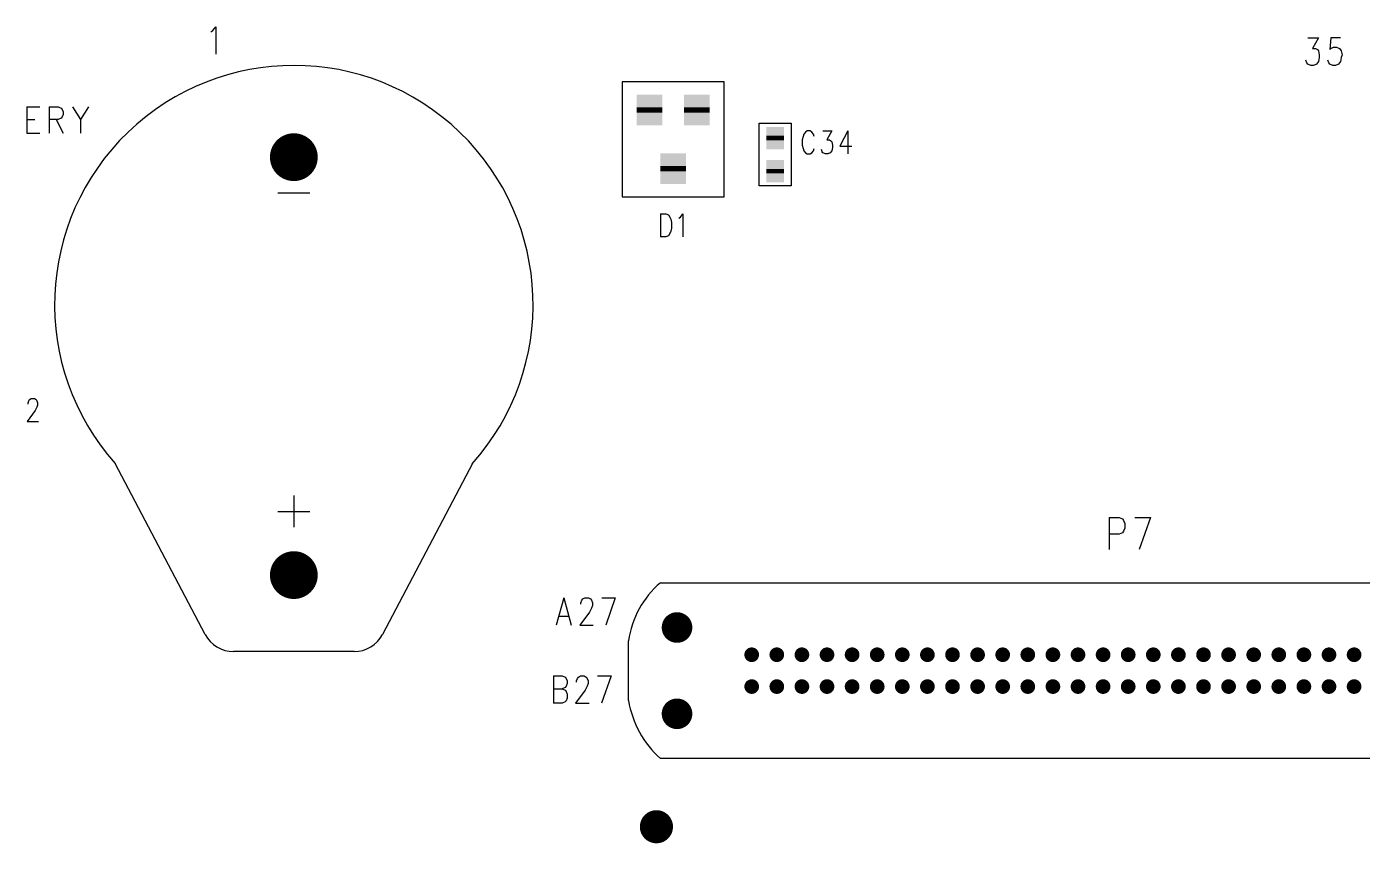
# Model space of a CAD drawing. Extents: x 12040 to 27945, y 10799 to 21199.
# Drawn here: x 17126 to 19221, y 18600 to 19881 of the extents above; entities that cross this region are included whole.
import ezdxf

# ---------------------------------------------------------------- set-up
doc = ezdxf.new("R2010")
doc.units = 0
doc.header["$MEASUREMENT"] = 0
doc.layers.add('ASSYDWGBOT_PHO', color=7, linetype='Continuous')

msp = doc.modelspace()

# ---------------------------------------------------------------- linework, layer by layer
at = {"layer": 'ASSYDWGBOT_PHO'}
for points in [[(17417.999, 19875.25), (17422.501, 19881.439)], [(17422.501, 19881.439), (17422.501, 19838.131)], [(17415.001, 19873.19), (17417.999, 19875.25)], [(19135.5, 19863.939), (19152, 19863.939)], [(19152, 19863.939), (19143, 19847.441)], [(19171.499, 19863.939), (19170, 19845.381)], [(19186.501, 19863.939), (19171.499, 19863.939)], [(19143, 19847.441), (19147.499, 19847.441)], [(19147.499, 19847.441), (19150.499, 19845.381)], [(19150.499, 19845.381), (19152, 19843.309)], [(19152, 19843.309), (19153.5, 19837.13)], [(19170, 19845.381), (19171.499, 19847.441)], [(19171.499, 19847.441), (19176.001, 19849.501)], [(19176.001, 19849.501), (19180.5, 19849.501)], [(19180.5, 19849.501), (19184.999, 19847.441)], [(19184.999, 19847.441), (19188, 19843.309)], [(19188, 19843.309), (19189.501, 19837.13)], [(19134.001, 19824.751), (19132.5, 19828.88)], [(19135.5, 19822.689), (19134.001, 19824.751)], [(19139.999, 19820.629), (19135.5, 19822.689)], [(19144.501, 19820.629), (19139.999, 19820.629)], [(19149, 19822.689), (19144.501, 19820.629)], [(19152, 19826.811), (19149, 19822.689)], [(19153.5, 19833), (19152, 19826.811)], [(19153.5, 19837.13), (19153.5, 19833)], [(19168.501, 19824.751), (19167, 19828.88)], [(19170, 19822.689), (19168.501, 19824.751)], [(19174.5, 19820.629), (19170, 19822.689)], [(19179.001, 19820.629), (19174.5, 19820.629)], [(19183.5, 19822.689), (19179.001, 19820.629)], [(19186.501, 19826.811), (19183.5, 19822.689)], [(19188, 19833), (19186.501, 19826.811)], [(19189.501, 19837.13), (19188, 19833)], [(18219.999, 19794.63), (18059.999, 19794.63)], [(18059.999, 19794.63), (18059.999, 19614.63)], [(18219.999, 19614.63), (18219.999, 19794.63)], [(17125.999, 19755.47), (17125.999, 19714.13)], [(17125.999, 19755.47), (17146.681, 19755.47)], [(17160.999, 19755.47), (17160.999, 19714.13)], [(17160.999, 19755.47), (17175.32, 19755.47)], [(17175.32, 19755.47), (17180.09, 19753.5)], [(17197.59, 19755.47), (17210.32, 19735.781)], [(17223.049, 19755.47), (17210.32, 19735.781)], [(17125.999, 19735.781), (17138.729, 19735.781)], [(17175.32, 19735.781), (17160.999, 19735.781)], [(17172.14, 19735.781), (17183.27, 19714.13)], [(17180.09, 19737.749), (17175.32, 19735.781)], [(17180.09, 19753.5), (17181.681, 19751.53)], [(17181.681, 19739.719), (17180.09, 19737.749)], [(17181.681, 19751.53), (17183.27, 19747.589)], [(17183.27, 19743.66), (17181.681, 19739.719)], [(17183.27, 19747.589), (17183.27, 19743.66)], [(17210.32, 19735.781), (17210.32, 19714.13)], [(17125.999, 19714.13), (17146.681, 19714.13)], [(18275, 19631.42), (18275, 19729.839)], [(18275, 19729.839), (18325.001, 19729.839)], [(18325.001, 19729.839), (18325.001, 19631.42)], [(18347.5, 19716.021), (18344.999, 19712.58)], [(18350, 19717.73), (18347.5, 19716.021)], [(18355, 19717.73), (18350, 19717.73)], [(18357.5, 19716.021), (18355, 19717.73)], [(18360.001, 19712.58), (18357.5, 19716.021)], [(18375, 19717.73), (18388.75, 19717.73)], [(18388.75, 19717.73), (18381.25, 19703.979)], [(18413.75, 19717.73), (18401.251, 19693.67)], [(18413.75, 19717.73), (18413.75, 19681.641)], [(18343.75, 19709.141), (18342.501, 19703.979)], [(18342.501, 19703.979), (18342.501, 19695.391)], [(18342.501, 19695.391), (18343.75, 19690.229)], [(18344.999, 19712.58), (18343.75, 19709.141)], [(18361.25, 19709.141), (18360.001, 19712.58)], [(18381.25, 19703.979), (18385, 19703.979)], [(18385, 19703.979), (18387.501, 19702.271)], [(18387.501, 19702.271), (18388.75, 19700.55)], [(18388.75, 19700.55), (18389.999, 19695.391)], [(18389.999, 19695.391), (18389.999, 19691.95)], [(18401.251, 19693.67), (18420, 19693.67)], [(18343.75, 19690.229), (18344.999, 19686.8)], [(18344.999, 19686.8), (18347.5, 19683.359)], [(18347.5, 19683.359), (18350, 19681.641)], [(18350, 19681.641), (18355, 19681.641)], [(18355, 19681.641), (18357.5, 19683.359)], [(18357.5, 19683.359), (18360.001, 19686.8)], [(18360.001, 19686.8), (18361.25, 19690.229)], [(18373.751, 19685.08), (18372.499, 19688.52)], [(18375, 19683.359), (18373.751, 19685.08)], [(18378.75, 19681.641), (18375, 19683.359)], [(18382.5, 19681.641), (18378.75, 19681.641)], [(18386.25, 19683.359), (18382.5, 19681.641)], [(18388.75, 19686.8), (18386.25, 19683.359)], [(18389.999, 19691.95), (18388.75, 19686.8)], [(18325.001, 19631.42), (18275, 19631.42)], [(17520, 19620.63), (17570, 19620.63)], [(18059.999, 19614.63), (18219.999, 19614.63)], [(18120.001, 19587.73), (18120.001, 19551.64)], [(18120.001, 19587.73), (18128.75, 19587.73)], [(18128.75, 19587.73), (18132.5, 19586.02)], [(18151.251, 19582.581), (18155.001, 19587.73)], [(18155.001, 19587.73), (18155.001, 19551.64)], [(18132.5, 19586.02), (18135, 19582.581)], [(18135, 19582.581), (18136.25, 19579.14)], [(18136.25, 19579.14), (18137.501, 19573.98)], [(18137.501, 19573.98), (18137.501, 19565.39)], [(18148.75, 19580.86), (18151.251, 19582.581)], [(18128.75, 19551.64), (18120.001, 19551.64)], [(18132.5, 19553.36), (18128.75, 19551.64)], [(18135, 19556.801), (18132.5, 19553.36)], [(18136.25, 19560.23), (18135, 19556.801)], [(18137.501, 19565.39), (18136.25, 19560.23)], [(17128.13, 19290.859), (17129.379, 19294.3)], [(17129.379, 19294.3), (17130.63, 19296.021)], [(17130.63, 19296.021), (17133.129, 19297.729)], [(17133.129, 19297.729), (17138.13, 19297.729)], [(17138.13, 19297.729), (17140.631, 19296.021)], [(17140.631, 19296.021), (17141.88, 19294.3)], [(17141.88, 19294.3), (17143.129, 19290.859)], [(17139.38, 19278.83), (17126.881, 19261.641)], [(17128.13, 19289.141), (17128.13, 19290.859)], [(17141.88, 19283.979), (17139.38, 19278.83)], [(17143.129, 19287.42), (17141.88, 19283.979)], [(17143.129, 19290.859), (17143.129, 19287.42)], [(17126.881, 19261.641), (17144.381, 19261.641)], [(17405.951, 18927.37), (17264.999, 19195.629)], [(17825.001, 19195.629), (17684.05, 18927.37)], [(17545, 19145.63), (17545, 19095.631)], [(17520, 19120.63), (17570, 19120.63)], [(18823.75, 19111.16), (18823.75, 19060.631)], [(18823.75, 19111.16), (18839.5, 19111.16)], [(18839.5, 19111.16), (18844.749, 19108.749)], [(18844.749, 19108.749), (18846.5, 19106.34)], [(18846.5, 19106.34), (18848.249, 19101.53)], [(18864, 19111.16), (18888.5, 19111.16)], [(18888.5, 19111.16), (18871, 19060.631)], [(18844.749, 19087.09), (18839.5, 19084.69)], [(18846.5, 19089.5), (18844.749, 19087.09)], [(18848.249, 19094.311), (18846.5, 19089.5)], [(18848.249, 19101.53), (18848.249, 19094.311)], [(18839.5, 19084.69), (18823.75, 19084.69)], [(18120.001, 19008.631), (19430, 19008.631)], [(17968.25, 18985.189), (17956.249, 18941.879)], [(17968.25, 18985.189), (17980.249, 18941.879)], [(17995.251, 18976.94), (17996.75, 18981.06)], [(17996.75, 18981.06), (17998.249, 18983.13)], [(17998.249, 18983.13), (18001.249, 18985.189)], [(18001.249, 18985.189), (18007.25, 18985.189)], [(18007.25, 18985.189), (18010.25, 18983.13)], [(18010.25, 18983.13), (18011.749, 18981.06)], [(18011.749, 18981.06), (18013.25, 18976.94)], [(18028.25, 18985.189), (18049.25, 18985.189)], [(18049.25, 18985.189), (18034.25, 18941.879)], [(18008.751, 18962.5), (17993.75, 18941.879)], [(17995.251, 18974.88), (17995.251, 18976.94)], [(18011.749, 18968.691), (18008.751, 18962.5)], [(18013.25, 18972.811), (18011.749, 18968.691)], [(18013.25, 18976.94), (18013.25, 18972.811)], [(17960.751, 18956.31), (17975.75, 18956.31)], [(17993.75, 18941.879), (18014.75, 18941.879)], [(18070, 18823.629), (18070, 18917.629)], [(17639.79, 18900.631), (17450.211, 18900.631)], [(17952.499, 18862.69), (17952.499, 18819.38)], [(17952.499, 18862.69), (17966, 18862.69)], [(17966, 18862.69), (17970.501, 18860.63)], [(17970.501, 18860.63), (17972, 18858.561)], [(17972, 18858.561), (17973.499, 18854.441)], [(17973.499, 18854.441), (17973.499, 18850.309)], [(17988.501, 18854.441), (17990, 18858.561)], [(17988.501, 18852.381), (17988.501, 18854.441)], [(17990, 18858.561), (17991.501, 18860.63)], [(17991.501, 18860.63), (17994.499, 18862.69)], [(17994.499, 18862.69), (18000.5, 18862.69)], [(18000.5, 18862.69), (18003.5, 18860.63)], [(18003.5, 18860.63), (18004.999, 18858.561)], [(18004.999, 18858.561), (18006.5, 18854.441)], [(18006.5, 18854.441), (18006.5, 18850.309)], [(18021.5, 18862.69), (18042.5, 18862.69)], [(18042.5, 18862.69), (18027.5, 18819.38)], [(17952.499, 18842.06), (17966, 18842.06)], [(17970.501, 18844.13), (17966, 18842.06)], [(17966, 18842.06), (17970.501, 18840)], [(17972, 18846.189), (17970.501, 18844.13)], [(17970.501, 18840), (17972, 18837.94)], [(17973.499, 18850.309), (17972, 18846.189)], [(17972, 18837.94), (17973.499, 18833.811)], [(17973.499, 18833.811), (17973.499, 18827.629)], [(18002.001, 18840), (17987, 18819.38)], [(18004.999, 18846.189), (18002.001, 18840)], [(18006.5, 18850.309), (18004.999, 18846.189)], [(17966, 18819.38), (17952.499, 18819.38)], [(17970.501, 18821.44), (17966, 18819.38)], [(17972, 18823.5), (17970.501, 18821.44)], [(17973.499, 18827.629), (17972, 18823.5)], [(17987, 18819.38), (18007.999, 18819.38)], [(19430, 18732.63), (18120.001, 18732.63)]]:
    msp.add_lwpolyline(points, dxfattribs=at)
for points in [[(17824.72, 19195.311, 2.232934), (17264.851, 19195.801)], [(18119.93, 19008.56, 0.180378), (18069.99, 18917.53)], [(17405.939, 18927.38, 0.278698), (17450.211, 18900.631)], [(17639.79, 18900.631, 0.278698), (17684.059, 18927.38)], [(18069.981, 18823.721, 0.168674), (18119.921, 18732.691)]]:
    msp.add_lwpolyline(points, format="xyb", dxfattribs=at)
for points, const_width in [([(18103.001, 19754.629), (18103.001, 19746.63)], 40), ([(18177, 19754.629), (18177, 19746.63)], 40), ([(18299.999, 19703.131), (18299.999, 19710.131)], 28), ([(18299.999, 19703.131), (18299.999, 19710.131)], 28), ([(18139.999, 19662.63), (18139.999, 19654.631)], 40), ([(18299.999, 19651.131), (18299.999, 19658.131)], 28), ([(18299.999, 19651.131), (18299.999, 19658.131)], 28)]:
    msp.add_lwpolyline(points, dxfattribs=dict(at, const_width=const_width))
for points, const_width in [([(17526.25, 19676.63, 1), (17563.75, 19676.63, 1), (17526.25, 19676.63)], 37.5), ([(17526.25, 19020.63, 1), (17563.75, 19020.63, 1), (17526.25, 19020.63)], 37.5), ([(18134.061, 18938.339, 1), (18158.061, 18938.339, 1), (18134.061, 18938.339)], 24), ([(18257.439, 18895.63, 1), (18268.939, 18895.63, 1), (18257.439, 18895.63)], 11.5), ([(18296.811, 18895.63, 1), (18308.311, 18895.63, 1), (18296.811, 18895.63)], 11.5), ([(18336.18, 18895.63, 1), (18347.68, 18895.63, 1), (18336.18, 18895.63)], 11.5), ([(18375.55, 18895.63, 1), (18387.05, 18895.63, 1), (18375.55, 18895.63)], 11.5), ([(18414.92, 18895.63, 1), (18426.42, 18895.63, 1), (18414.92, 18895.63)], 11.5), ([(18454.289, 18895.63, 1), (18465.789, 18895.63, 1), (18454.289, 18895.63)], 11.5), ([(18493.661, 18895.63, 1), (18505.161, 18895.63, 1), (18493.661, 18895.63)], 11.5), ([(18533.03, 18895.63, 1), (18544.53, 18895.63, 1), (18533.03, 18895.63)], 11.5), ([(18572.4, 18895.63, 1), (18583.9, 18895.63, 1), (18572.4, 18895.63)], 11.5), ([(18611.769, 18895.63, 1), (18623.269, 18895.63, 1), (18611.769, 18895.63)], 11.5), ([(18651.141, 18895.63, 1), (18662.641, 18895.63, 1), (18651.141, 18895.63)], 11.5), ([(18690.51, 18895.63, 1), (18702.01, 18895.63, 1), (18690.51, 18895.63)], 11.5), ([(18729.88, 18895.63, 1), (18741.38, 18895.63, 1), (18729.88, 18895.63)], 11.5), ([(18769.25, 18895.63, 1), (18780.75, 18895.63, 1), (18769.25, 18895.63)], 11.5), ([(18808.619, 18895.63, 1), (18820.119, 18895.63, 1), (18808.619, 18895.63)], 11.5), ([(18847.991, 18895.63, 1), (18859.491, 18895.63, 1), (18847.991, 18895.63)], 11.5), ([(18887.36, 18895.63, 1), (18898.86, 18895.63, 1), (18887.36, 18895.63)], 11.5), ([(18926.73, 18895.63, 1), (18938.23, 18895.63, 1), (18926.73, 18895.63)], 11.5), ([(18966.099, 18895.63, 1), (18977.599, 18895.63, 1), (18966.099, 18895.63)], 11.5), ([(19005.471, 18895.63, 1), (19016.971, 18895.63, 1), (19005.471, 18895.63)], 11.5), ([(19044.841, 18895.63, 1), (19056.341, 18895.63, 1), (19044.841, 18895.63)], 11.5), ([(19084.21, 18895.63, 1), (19095.71, 18895.63, 1), (19084.21, 18895.63)], 11.5), ([(19123.58, 18895.63, 1), (19135.08, 18895.63, 1), (19123.58, 18895.63)], 11.5), ([(19162.949, 18895.63, 1), (19174.449, 18895.63, 1), (19162.949, 18895.63)], 11.5), ([(19202.321, 18895.63, 1), (19213.821, 18895.63, 1), (19202.321, 18895.63)], 11.5), ([(18257.439, 18845.631, 1), (18268.939, 18845.631, 1), (18257.439, 18845.631)], 11.5), ([(18296.811, 18845.631, 1), (18308.311, 18845.631, 1), (18296.811, 18845.631)], 11.5), ([(18336.18, 18845.631, 1), (18347.68, 18845.631, 1), (18336.18, 18845.631)], 11.5), ([(18375.55, 18845.631, 1), (18387.05, 18845.631, 1), (18375.55, 18845.631)], 11.5), ([(18414.92, 18845.631, 1), (18426.42, 18845.631, 1), (18414.92, 18845.631)], 11.5), ([(18454.289, 18845.631, 1), (18465.789, 18845.631, 1), (18454.289, 18845.631)], 11.5), ([(18493.661, 18845.631, 1), (18505.161, 18845.631, 1), (18493.661, 18845.631)], 11.5), ([(18533.03, 18845.631, 1), (18544.53, 18845.631, 1), (18533.03, 18845.631)], 11.5), ([(18572.4, 18845.631, 1), (18583.9, 18845.631, 1), (18572.4, 18845.631)], 11.5), ([(18611.769, 18845.631, 1), (18623.269, 18845.631, 1), (18611.769, 18845.631)], 11.5), ([(18651.141, 18845.631, 1), (18662.641, 18845.631, 1), (18651.141, 18845.631)], 11.5), ([(18690.51, 18845.631, 1), (18702.01, 18845.631, 1), (18690.51, 18845.631)], 11.5), ([(18729.88, 18845.631, 1), (18741.38, 18845.631, 1), (18729.88, 18845.631)], 11.5), ([(18769.25, 18845.631, 1), (18780.75, 18845.631, 1), (18769.25, 18845.631)], 11.5), ([(18808.619, 18845.631, 1), (18820.119, 18845.631, 1), (18808.619, 18845.631)], 11.5), ([(18847.991, 18845.631, 1), (18859.491, 18845.631, 1), (18847.991, 18845.631)], 11.5), ([(18887.36, 18845.631, 1), (18898.86, 18845.631, 1), (18887.36, 18845.631)], 11.5), ([(18926.73, 18845.631, 1), (18938.23, 18845.631, 1), (18926.73, 18845.631)], 11.5), ([(18966.099, 18845.631, 1), (18977.599, 18845.631, 1), (18966.099, 18845.631)], 11.5), ([(19005.471, 18845.631, 1), (19016.971, 18845.631, 1), (19005.471, 18845.631)], 11.5), ([(19044.841, 18845.631, 1), (19056.341, 18845.631, 1), (19044.841, 18845.631)], 11.5), ([(19084.21, 18845.631, 1), (19095.71, 18845.631, 1), (19084.21, 18845.631)], 11.5), ([(19123.58, 18845.631, 1), (19135.08, 18845.631, 1), (19123.58, 18845.631)], 11.5), ([(19162.949, 18845.631, 1), (19174.449, 18845.631, 1), (19162.949, 18845.631)], 11.5), ([(19202.321, 18845.631, 1), (19213.821, 18845.631, 1), (19202.321, 18845.631)], 11.5), ([(18134.061, 18802.91, 1), (18158.061, 18802.91, 1), (18134.061, 18802.91)], 24), ([(18100.75, 18625.629, 1), (18126.75, 18625.629, 1), (18100.75, 18625.629)], 26)]:
    msp.add_lwpolyline(points, format="xyb", dxfattribs=dict(at, const_width=const_width))
for points in [[(18123.001, 19734.629), (18083.001, 19734.629), (18123.001, 19774.629), (18083.001, 19774.629)], [(18083.001, 19766.63), (18123.001, 19766.63), (18083.001, 19726.63), (18123.001, 19726.63)], [(18197, 19734.629), (18157, 19734.629), (18197, 19774.629), (18157, 19774.629)], [(18157, 19766.63), (18197, 19766.63), (18157, 19726.63), (18197, 19726.63)], [(18313.999, 19696.131), (18285.999, 19696.131), (18313.999, 19724.131), (18285.999, 19724.131)], [(18313.999, 19696.131), (18285.999, 19696.131), (18313.999, 19724.131), (18285.999, 19724.131)], [(18285.999, 19717.131), (18313.999, 19717.131), (18285.999, 19689.131), (18313.999, 19689.131)], [(18285.999, 19717.131), (18313.999, 19717.131), (18285.999, 19689.131), (18313.999, 19689.131)], [(18159.999, 19642.63), (18119.999, 19642.63), (18159.999, 19682.63), (18119.999, 19682.63)], [(18119.999, 19674.631), (18159.999, 19674.631), (18119.999, 19634.631), (18159.999, 19634.631)], [(18313.999, 19644.131), (18285.999, 19644.131), (18313.999, 19672.131), (18285.999, 19672.131)], [(18313.999, 19644.131), (18285.999, 19644.131), (18313.999, 19672.131), (18285.999, 19672.131)], [(18285.999, 19665.131), (18313.999, 19665.131), (18285.999, 19637.131), (18313.999, 19637.131)], [(18285.999, 19665.131), (18313.999, 19665.131), (18285.999, 19637.131), (18313.999, 19637.131)]]:
    msp.add_solid(points, dxfattribs=at)

doc.saveas('drawing.dxf')
